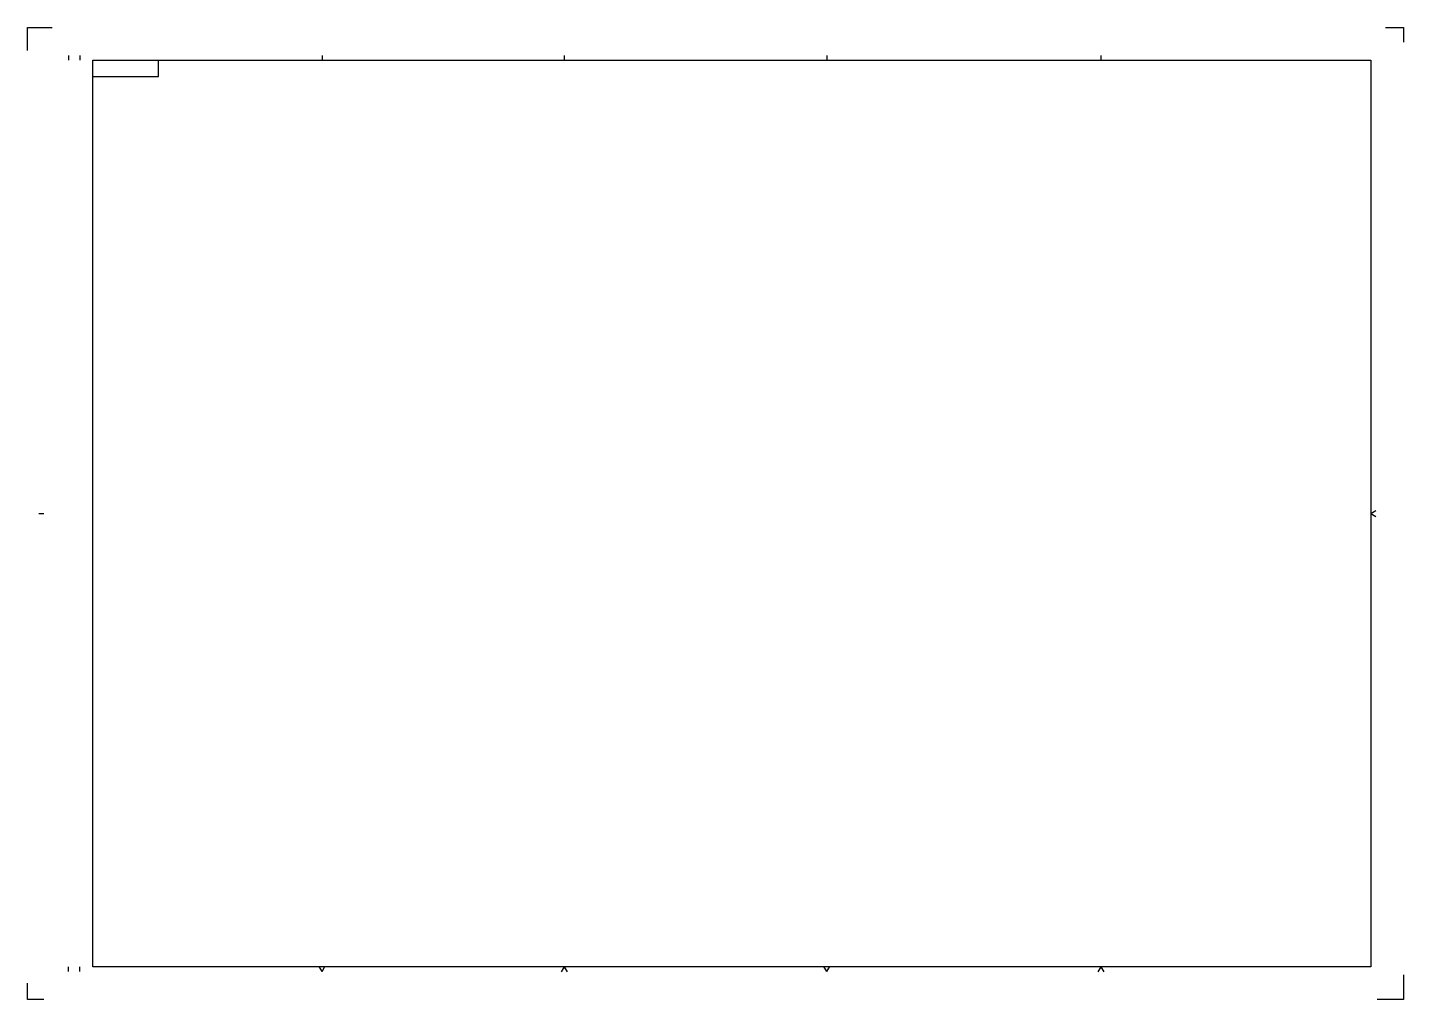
# Model space of a CAD drawing. Header units: metres. Extents: x 0 to 841, y 0 to 594.
import ezdxf

# ---------------------------------------------------------------- set-up
doc = ezdxf.new("R2010")
doc.units = ezdxf.units.M
doc.header["$MEASUREMENT"] = 0
doc.layers.get('0').update_dxf_attribs({"linetype": 'CONTINUOUS'})

msp = doc.modelspace()

# ---------------------------------------------------------------- linework, layer by layer
at = {"color": 1}
for p, q in [((0, 580), (0, 594)), ((0, 594), (15, 594)), ((830, 594), (841, 594)), ((841, 594), (841, 585)), ((25, 577), (25, 574)), ((32, 577), (32, 574)), ((80, 564), (80, 574)), ((180, 577), (180, 574)), ((328, 577), (328, 574)), ((488.5, 577), (488.5, 574)), ((656, 577), (656, 574)), ((40, 564), (80, 564)), ((7, 297), (10, 297)), ((821, 297), (824.11, 298.81)), ((821, 297), (824.11, 295.19)), ((25, 17), (25, 20)), ((32, 17), (32, 20)), ((180, 17), (178.19, 20.11)), ((180, 17), (181.81, 20.11)), ((328, 20), (326.19, 16.89)), ((328, 20), (329.81, 16.89)), ((488.5, 17), (486.69, 20.11)), ((488.5, 17), (490.31, 20.11)), ((656, 20), (654.19, 16.89)), ((656, 20), (657.81, 16.89)), ((0, 0), (0, 10)), ((841, 15), (841, 0)), ((10, 0), (0, 0)), ((841, 0), (825, 0))]:
    msp.add_line(p, q, dxfattribs=at)
at = {"color": 7}
for p, q in [((40, 574), (821, 574)), ((40, 20), (40, 574)), ((821, 574), (821, 20)), ((821, 20), (40, 20))]:
    msp.add_line(p, q, dxfattribs=at)

doc.saveas('drawing.dxf')
